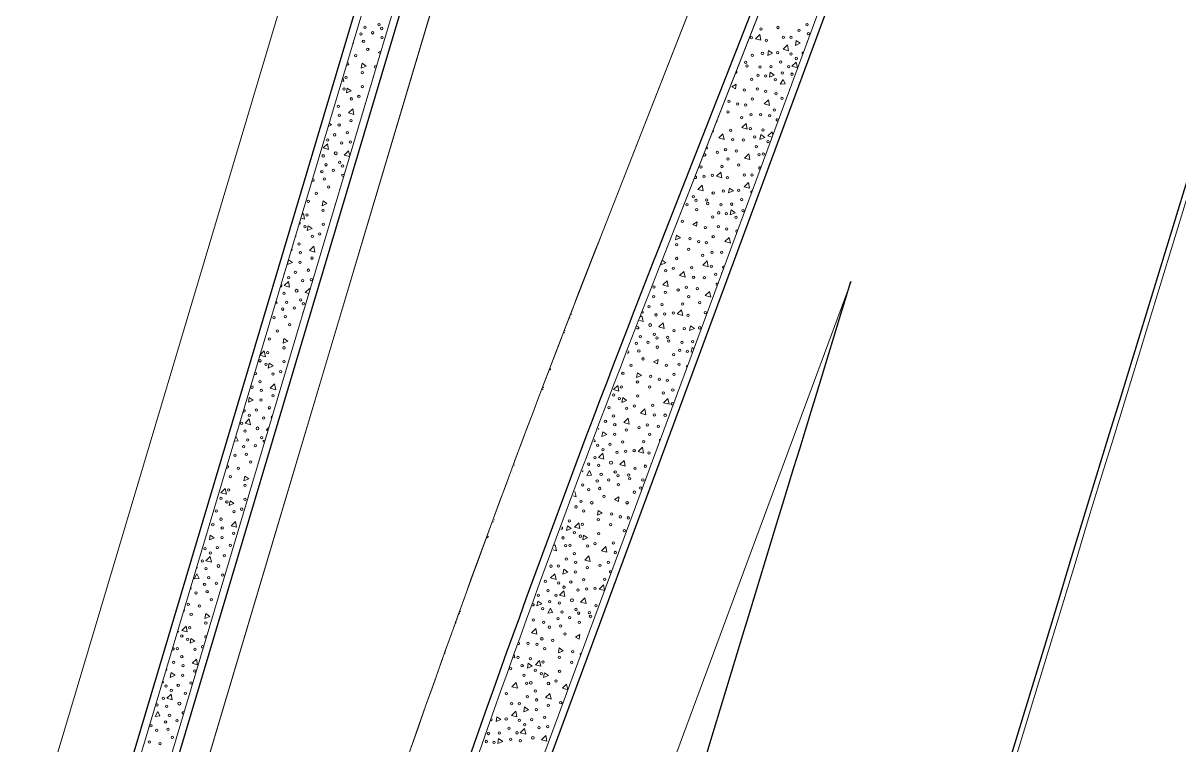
# Model space of a CAD drawing. Extents: x 2536801 to 2538856, y 7112140 to 7131569.
# Drawn here: x 2537110.8 to 2537269.2, y 7112641.4 to 7112740.3 of the extents above; entities that cross this region are included whole.
import ezdxf

# ---------------------------------------------------------------- set-up
doc = ezdxf.new("R2010")
doc.units = 0
doc.header["$LTSCALE"] = 100
doc.header["$MEASUREMENT"] = 0
for name, color, linetype, lineweight in [('D_BOC_FR', 3, 'Continuous', 13), ('D_CTB_1', 2, 'Continuous', 0), ('D_EOS_ML', 7, 'Continuous', 30), ('D_EOS_RMP', 1, 'Continuous', 30), ('D_EOT_ML', 7, 'Continuous', 13), ('D_EOT_RMP', 1, 'Continuous', 13), ('D_FOC_FR', 3, 'Continuous', 30), ('D_RIPRAP_1', 7, 'Continuous', 0)]:
    doc.layers.add(name, color=color, linetype=linetype, lineweight=lineweight)

msp = doc.modelspace()

# ---------------------------------------------------------------- linework, layer by layer
at = {"layer": 'D_BOC_FR', "lineweight": 0, "extrusion": (0, 0, -1)}
msp.add_arc((-2556345.59, 7106835.08), 19961.33, 16.576561, 17.666491, dxfattribs=at)
at = {"layer": 'D_CTB_1', "linetype": 'Continuous', "lineweight": 0, "ltscale": 0.025}
for p, q in [((2536983.67, 7112159.49), (2537239.58, 7113017.84)), ((2537038.94, 7112330.89), (2537243.42, 7113016.7)), ((2537157.3, 7112572.86), (2537284.77, 7112917.54)), ((2537198.39, 7112707.87), (2537273.95, 7112900.42))]:
    msp.add_line(p, q, dxfattribs=at)
at = {"layer": 'D_CTB_1', "linetype": 'Continuous', "lineweight": 0, "ltscale": 0.025, "extrusion": (0, 0, -1)}
msp.add_arc((-2539059.22, 7111977.61), 1999, 16.6018, 21.42703, dxfattribs=at)
at = {"layer": 'D_EOS_ML'}
msp.add_line((2537034.15, 7112332.32), (2537238.62, 7113018.13), dxfattribs=at)
at = {"layer": 'D_EOS_RMP'}
for p, q in [((2537039.9, 7112330.61), (2537244.37, 7113016.42)), ((2537158.24, 7112572.51), (2537285.71, 7112917.2)), ((2537197.45, 7112708.24), (2537273.02, 7112900.79))]:
    msp.add_line(p, q, dxfattribs=at)
at = {"layer": 'D_EOS_RMP', "extrusion": (0, 0, -1)}
msp.add_arc((-2539059.22, 7111977.61), 2000, 16.6018, 21.42703, dxfattribs=at)
at = {"layer": 'D_EOT_ML'}
msp.add_line((2537024.57, 7112335.18), (2537229.04, 7113020.99), dxfattribs=at)
at = {"layer": 'D_EOT_RMP'}
for p, q in [((2537043.74, 7112329.46), (2537243.82, 7113000.56)), ((2537189.88, 7112710.85), (2537265.57, 7112903.71)), ((2537183.92, 7112595.81), (2537224.28, 7112704.94))]:
    msp.add_line(p, q, dxfattribs=at)
at = {"layer": 'D_EOT_RMP', "extrusion": (0, 0, -1)}
msp.add_arc((-2539051.65, 7111980.21), 2000, 16.6018, 21.42703, dxfattribs=at)
msp.add_arc((-2539051.65, 7111980.21), 2000, 16.6018, 21.42703, dxfattribs=at)
msp.add_arc((-2539051.65, 7111980.21), 2000, 16.6018, 21.42703, dxfattribs=at)
at = {"layer": 'D_FOC_FR', "extrusion": (0, 0, -1)}
for radius, end in [(19962, 17.666491), (20002, 17.065442)]:
    msp.add_arc((-2556345.59, 7106835.08), radius, 16.576561, end, dxfattribs=at)
at = {"layer": 'D_RIPRAP_1', "color": 7, "linetype": 'Continuous', "lineweight": 0}
for p, q in [((2537159.49, 7112736.32), (2537159.89, 7112736.55)), ((2537159.78, 7112736.17), (2537159.49, 7112736.32)), ((2537207.94, 7112731.61), (2537208.55, 7112731.98)), ((2537208.47, 7112731.35), (2537207.94, 7112731.61)), ((2537208.55, 7112731.98), (2537208.47, 7112731.35)), ((2537154.13, 7112717.46), (2537154.21, 7112717.51)), ((2537154.19, 7112717.43), (2537154.13, 7112717.46)), ((2537202.58, 7112712.76), (2537203.2, 7112713.12)), ((2537203.11, 7112712.49), (2537202.58, 7112712.76)), ((2537203.2, 7112713.12), (2537203.11, 7112712.49)), ((2537197.22, 7112693.9), (2537197.84, 7112694.26)), ((2537197.75, 7112693.64), (2537197.22, 7112693.9)), ((2537197.84, 7112694.26), (2537197.75, 7112693.64)), ((2537191.86, 7112675.05), (2537192.48, 7112675.41)), ((2537192.4, 7112674.78), (2537191.86, 7112675.05)), ((2537192.48, 7112675.41), (2537192.4, 7112674.78)), ((2537186.51, 7112656.19), (2537187.12, 7112656.55)), ((2537187.04, 7112655.93), (2537186.51, 7112656.19)), ((2537187.12, 7112656.55), (2537187.04, 7112655.93))]:
    msp.add_line(p, q, dxfattribs=at)
at = {"layer": 'D_RIPRAP_1', "color": 7, "lineweight": 13, "flags": 128}
msp.add_lwpolyline([(2537243.82, 7113000.56), (2537231.31, 7112958.61), (2537202.74, 7112862.78), (2537174.17, 7112766.95), (2537145.6, 7112671.11), (2537117.03, 7112575.28), (2537088.45, 7112479.45), (2537059.88, 7112383.62), (2537043.74, 7112329.46), (2537059.88, 7112383.62), (2537088.45, 7112479.45), (2537117.03, 7112575.28), (2537145.6, 7112671.11), (2537174.17, 7112766.95), (2537202.74, 7112862.78), (2537231.31, 7112958.61)], close=True, dxfattribs=at)
msp.add_lwpolyline([(2537165.98, 7112646.73, -0.008554), (2537189.88, 7112710.85), (2537201.42, 7112740.23), (2537237.95, 7112833.32), (2537265.57, 7112903.71, 0.011106), (2537296.39, 7112987.69, -0.011106), (2537265.57, 7112903.71), (2537237.95, 7112833.32), (2537201.42, 7112740.23), (2537189.88, 7112710.85, 0.008554), (2537165.98, 7112646.73, 0.012501), (2537135.02, 7112551.65, -0.012501)], format="xyb", close=True, dxfattribs=at)
at = {"layer": 'D_RIPRAP_1', "color": 7, "lineweight": 0, "flags": 128}
msp.add_lwpolyline([(2537273.95, 7112900.42), (2537198.39, 7112707.87)], dxfattribs=at)
at = {"layer": 'D_RIPRAP_1', "color": 7, "linetype": 'Continuous', "lineweight": 0, "flags": 128}
for points in [[(2537211.94, 7112737.99), (2537211.19, 7112738.2), (2537211.78, 7112738.77)], [(2537216.66, 7112737.29), (2537216.78, 7112737.95), (2537217.32, 7112737.57)], [(2537212.86, 7112735.92), (2537212.98, 7112736.58), (2537213.52, 7112736.2)], [(2537215.72, 7112736.56), (2537214.97, 7112736.77), (2537215.56, 7112737.35)], [(2537157.15, 7112734.18), (2537157.27, 7112734.84), (2537157.82, 7112734.46)], [(2537216.94, 7112734.2), (2537216.19, 7112734.42), (2537216.78, 7112734.99)], [(2537213.1, 7112732.94), (2537213.22, 7112733.6), (2537213.77, 7112733.22)], [(2537155.13, 7112730.78), (2537155.25, 7112731.44), (2537155.8, 7112731.06)], [(2537215.25, 7112732), (2537214.58, 7112731.95), (2537214.96, 7112732.63)], [(2537213.11, 7112729.04), (2537212.36, 7112729.26), (2537212.95, 7112729.83)], [(2537156.15, 7112727.82), (2537155.41, 7112728.03), (2537155.99, 7112728.6)], [(2537206.89, 7112724.39), (2537206.15, 7112724.6), (2537206.73, 7112725.18)], [(2537210.06, 7112725.81), (2537209.31, 7112726.02), (2537209.9, 7112726.59)], [(2537211.8, 7112724.4), (2537211.93, 7112725.06), (2537212.47, 7112724.68)], [(2537152.69, 7112723.02), (2537151.94, 7112723.23), (2537152.53, 7112723.8)], [(2537210.42, 7112721.64), (2537209.67, 7112721.85), (2537210.26, 7112722.42)], [(2537206.58, 7112719.13), (2537205.83, 7112719.35), (2537206.42, 7112719.92)], [(2537204.04, 7112717.35), (2537203.29, 7112717.56), (2537203.88, 7112718.13)], [(2537207.5, 7112717.06), (2537207.62, 7112717.72), (2537208.17, 7112717.35)], [(2537210.36, 7112717.71), (2537209.62, 7112717.92), (2537210.21, 7112718.49)], [(2537151.79, 7112715.32), (2537151.92, 7112715.98), (2537152.46, 7112715.6)], [(2537207.74, 7112714.08), (2537207.87, 7112714.74), (2537208.41, 7112714.36)], [(2537149.77, 7112711.92), (2537149.9, 7112712.58), (2537150.44, 7112712.2)], [(2537200.24, 7112710.62), (2537200.36, 7112711.28), (2537200.91, 7112710.9)], [(2537207.75, 7112710.19), (2537207, 7112710.4), (2537207.59, 7112710.97)], [(2537150.8, 7112708.96), (2537150.05, 7112709.17), (2537150.64, 7112709.75)], [(2537147.05, 7112707.24), (2537147.18, 7112707.9), (2537147.72, 7112707.53)], [(2537204.71, 7112706.95), (2537203.96, 7112707.16), (2537204.55, 7112707.74)], [(2537201.54, 7112705.54), (2537200.79, 7112705.75), (2537201.38, 7112706.32)], [(2537147.33, 7112704.16), (2537146.58, 7112704.38), (2537147.17, 7112704.95)], [(2537199.24, 7112704.26), (2537198.5, 7112704.47), (2537199.08, 7112705.04)], [(2537205.06, 7112702.78), (2537204.31, 7112703), (2537204.9, 7112703.57)], [(2537201.22, 7112700.28), (2537200.47, 7112700.49), (2537201.06, 7112701.06)], [(2537198.68, 7112698.49), (2537197.93, 7112698.71), (2537198.52, 7112699.28)], [(2537202.14, 7112698.21), (2537202.27, 7112698.87), (2537202.81, 7112698.49)], [(2537146.44, 7112696.46), (2537146.56, 7112697.12), (2537147.1, 7112696.75)], [(2537144.03, 7112694.62), (2537143.28, 7112694.83), (2537143.87, 7112695.41)], [(2537144.42, 7112693.07), (2537144.54, 7112693.73), (2537145.08, 7112693.35)], [(2537194.88, 7112691.76), (2537195.01, 7112692.42), (2537195.55, 7112692.04)], [(2537145.44, 7112690.1), (2537144.69, 7112690.32), (2537145.28, 7112690.89)], [(2537192.48, 7112689.92), (2537191.73, 7112690.13), (2537192.32, 7112690.7)], [(2537141.7, 7112688.39), (2537141.82, 7112689.05), (2537142.36, 7112688.67)], [(2537192.86, 7112688.36), (2537192.99, 7112689.02), (2537193.53, 7112688.64)], [(2537199.35, 7112688.1), (2537198.6, 7112688.31), (2537199.19, 7112688.88)], [(2537196.18, 7112686.68), (2537195.43, 7112686.89), (2537196.02, 7112687.47)], [(2537141.98, 7112685.31), (2537141.23, 7112685.52), (2537141.82, 7112686.09)], [(2537193.89, 7112685.4), (2537193.14, 7112685.61), (2537193.73, 7112686.19)], [(2537190.14, 7112683.69), (2537190.27, 7112684.35), (2537190.81, 7112683.97)], [(2537190.42, 7112680.6), (2537189.67, 7112680.82), (2537190.26, 7112681.39)], [(2537195.86, 7112681.42), (2537195.12, 7112681.63), (2537195.7, 7112682.21)], [(2537193.33, 7112679.64), (2537192.58, 7112679.85), (2537193.17, 7112680.42)], [(2537141.08, 7112677.61), (2537141.2, 7112678.27), (2537141.74, 7112677.89)], [(2537188.73, 7112678.4), (2537188.07, 7112678.35), (2537188.44, 7112679.03)], [(2537138.67, 7112675.77), (2537137.93, 7112675.98), (2537138.51, 7112676.55)], [(2537139.06, 7112674.21), (2537139.18, 7112674.87), (2537139.72, 7112674.49)], [(2537189.53, 7112672.91), (2537189.65, 7112673.57), (2537190.19, 7112673.19)], [(2537140.08, 7112671.25), (2537139.33, 7112671.46), (2537139.92, 7112672.03)], [(2537185.29, 7112670.8), (2537185.41, 7112671.46), (2537185.95, 7112671.08)], [(2537187.12, 7112671.06), (2537186.37, 7112671.28), (2537186.96, 7112671.85)], [(2537136.34, 7112669.53), (2537136.46, 7112670.19), (2537137, 7112669.81)], [(2537187.51, 7112669.51), (2537187.63, 7112670.17), (2537188.17, 7112669.79)], [(2537190.82, 7112667.82), (2537190.07, 7112668.04), (2537190.66, 7112668.61)], [(2537136.62, 7112666.45), (2537135.87, 7112666.66), (2537136.46, 7112667.24)], [(2537188.53, 7112666.55), (2537187.78, 7112666.76), (2537188.37, 7112667.33)], [(2537134.93, 7112664.25), (2537134.26, 7112664.19), (2537134.64, 7112664.87)], [(2537183.85, 7112664.11), (2537183.1, 7112664.32), (2537183.69, 7112664.89)], [(2537184.79, 7112664.83), (2537184.91, 7112665.49), (2537185.45, 7112665.11)], [(2537185.07, 7112661.75), (2537184.32, 7112661.96), (2537184.91, 7112662.53)], [(2537181.23, 7112660.48), (2537181.35, 7112661.14), (2537181.89, 7112660.76)], [(2537183.38, 7112659.55), (2537182.71, 7112659.49), (2537183.08, 7112660.17)], [(2537187.97, 7112660.78), (2537187.22, 7112660.99), (2537187.81, 7112661.57)], [(2537135.72, 7112658.75), (2537135.84, 7112659.41), (2537136.39, 7112659.03)], [(2537133.32, 7112656.91), (2537132.57, 7112657.12), (2537133.16, 7112657.7)], [(2537181.23, 7112656.59), (2537180.48, 7112656.8), (2537181.07, 7112657.37)], [(2537133.7, 7112655.36), (2537133.82, 7112656.02), (2537134.37, 7112655.64)], [(2537184.17, 7112654.05), (2537184.29, 7112654.71), (2537184.83, 7112654.33)], [(2537134.72, 7112652.39), (2537133.98, 7112652.61), (2537134.56, 7112653.18)], [(2537179.93, 7112651.95), (2537180.05, 7112652.61), (2537180.6, 7112652.23)], [(2537181.76, 7112652.21), (2537181.02, 7112652.42), (2537181.61, 7112652.99)], [(2537130.98, 7112650.68), (2537131.1, 7112651.34), (2537131.65, 7112650.96)], [(2537182.15, 7112650.65), (2537182.27, 7112651.31), (2537182.81, 7112650.93)], [(2537178.55, 7112649.18), (2537177.8, 7112649.4), (2537178.39, 7112649.97)], [(2537131.26, 7112647.6), (2537130.51, 7112647.81), (2537131.1, 7112648.38)], [(2537183.17, 7112647.69), (2537182.42, 7112647.9), (2537183.01, 7112648.48)], [(2537129.57, 7112645.4), (2537128.9, 7112645.34), (2537129.28, 7112646.02)], [(2537178.49, 7112645.25), (2537177.74, 7112645.46), (2537178.33, 7112646.04)], [(2537179.43, 7112645.97), (2537179.55, 7112646.63), (2537180.09, 7112646.25)], [(2537175.63, 7112644.61), (2537175.75, 7112645.27), (2537176.29, 7112644.89)], [(2537179.71, 7112642.89), (2537178.96, 7112643.1), (2537179.55, 7112643.68)], [(2537182.61, 7112641.93), (2537181.86, 7112642.14), (2537182.45, 7112642.71)], [(2537175.87, 7112641.63), (2537175.99, 7112642.29), (2537176.54, 7112641.91)]]:
    msp.add_lwpolyline(points, close=True, dxfattribs=at)
for points in [[(2537154.63, 7112732.91), (2537154.75, 7112732.33), (2537154.48, 7112732.41)], [(2537157.73, 7112729.3), (2537157.7, 7112729.31), (2537157.74, 7112729.35)], [(2537152.75, 7112726.61), (2537153.08, 7112726.38), (2537152.63, 7112726.19)], [(2537213.46, 7112724.71), (2537212.89, 7112724.88), (2537213.48, 7112725.45), (2537213.57, 7112725)], [(2537204.52, 7112723.51), (2537204.6, 7112723.11), (2537204.39, 7112723.17)], [(2537155.57, 7112722.06), (2537154.84, 7112722.26), (2537155.43, 7112722.84), (2537155.58, 7112722.1)], [(2537149.01, 7112714.05), (2537149.23, 7112714.26), (2537149.39, 7112713.48), (2537148.88, 7112713.62)], [(2537198.38, 7112707.85), (2537198.89, 7112707.5), (2537198.22, 7112707.22), (2537198.3, 7112707.65)], [(2537206.52, 7112705.94), (2537206.57, 7112706.21), (2537206.61, 7112706.18)], [(2537149.97, 7112703.27), (2537149.49, 7112703.41), (2537150.08, 7112703.98), (2537150.12, 7112703.77)], [(2537145.5, 7112702.27), (2537145.64, 7112701.96), (2537145.4, 7112701.94)], [(2537185.77, 7112699.9), (2537185.64, 7112699.94)], [(2537185.89, 7112700.59), (2537185.94, 7112700.36)], [(2537195.45, 7112700.08), (2537195.62, 7112700.24), (2537195.78, 7112699.46), (2537195.27, 7112699.6)], [(2537202.59, 7112695.31), (2537202.39, 7112695.23), (2537202.51, 7112695.89), (2537202.74, 7112695.72)], [(2537183.1, 7112692.81), (2537183.01, 7112692.84)], [(2537183.08, 7112693.02), (2537183.11, 7112692.85)], [(2537144.37, 7112684.49), (2537144.13, 7112684.55), (2537144.49, 7112684.91)], [(2537139.94, 7112683.63), (2537139.99, 7112683.73), (2537140.29, 7112683.11), (2537139.77, 7112683.06)], [(2537189.14, 7112683.3), (2537189.21, 7112682.96), (2537189.03, 7112683.01)], [(2537178.18, 7112679.78), (2537178.19, 7112679.77), (2537178.18, 7112679.77)], [(2537196.89, 7112679.89), (2537196.91, 7112680.01), (2537196.93, 7112680)], [(2537186.45, 7112676.15), (2537186.59, 7112675.44), (2537186.22, 7112675.55)], [(2537183.66, 7112668.74), (2537183.75, 7112668.82), (2537183.9, 7112668.04), (2537183.44, 7112668.17)], [(2537190.48, 7112662.57), (2537189.76, 7112662.78), (2537190.35, 7112663.35), (2537190.5, 7112662.61)], [(2537132.01, 7112657.03), (2537132.15, 7112656.93), (2537131.95, 7112656.85)], [(2537178.1, 7112653.82), (2537178.19, 7112653.35), (2537177.96, 7112653.42)], [(2537129.99, 7112650.25), (2537130.04, 7112649.95), (2537129.91, 7112649.99)], [(2537185.45, 7112648.97), (2537184.72, 7112649.18), (2537185.3, 7112649.75), (2537185.46, 7112648.99)]]:
    msp.add_lwpolyline(points, dxfattribs=at)
at = {"layer": 'D_RIPRAP_1', "color": 7, "linetype": 'Continuous', "lineweight": 0}
for centre, radius in [((2537157.67, 7112739.77), 0.163), ((2537159.58, 7112740.11), 0.163), ((2537159.95, 7112739.6), 0.163), ((2537211.94, 7112739.55), 0.163), ((2537214.26, 7112739.74), 0.163), ((2537217.14, 7112739.35), 0.163), ((2537218.25, 7112740.11), 0.163), ((2537157.11, 7112738.85), 0.163), ((2537157.47, 7112737.83), 0.163), ((2537158.71, 7112739.01), 0.163), ((2537160.02, 7112738.34), 0.163), ((2537210.63, 7112738.33), 0.163), ((2537212.67, 7112737.99), 0.163), ((2537215.02, 7112738.38), 0.163), ((2537216.05, 7112738.38), 0.163), ((2537218.42, 7112738.91), 0.163), ((2537158.06, 7112736.74), 0.163), ((2537212.15, 7112736.19), 0.163), ((2537214.24, 7112736.29), 0.163), ((2537216.07, 7112736.09), 0.163), ((2537156.38, 7112735.88), 0.163), ((2537209.86, 7112734.97), 0.163), ((2537210.01, 7112734.48), 0.163), ((2537210.75, 7112735.91), 0.163), ((2537213.3, 7112734.38), 0.163), ((2537214.64, 7112735.01), 0.163), ((2537215.72, 7112734.39), 0.163), ((2537216.8, 7112735.49), 0.163), ((2537155.06, 7112732.91), 0.163), ((2537157.29, 7112733.55), 0.163), ((2537211.52, 7112733.2), 0.163), ((2537211.82, 7112734.31), 0.163), ((2537212.57, 7112733.08), 0.163), ((2537214.85, 7112733.5), 0.163), ((2537216.19, 7112733.34), 0.163), ((2537154.81, 7112731.3), 0.163), ((2537157.31, 7112731.64), 0.163), ((2537210.67, 7112732.63), 0.163), ((2537211.44, 7112731.3), 0.163), ((2537213.89, 7112732.57), 0.163), ((2537155.8, 7112729.96), 0.163), ((2537156.83, 7112730.29), 0.163), ((2537207.55, 7112729.63), 0.163), ((2537209.67, 7112731.16), 0.163), ((2537210.75, 7112729.92), 0.163), ((2537212.6, 7112730.98), 0.163), ((2537214.01, 7112730.66), 0.163), ((2537214.82, 7112730.02), 0.163), ((2537154, 7112728.92), 0.163), ((2537207.41, 7112728.17), 0.163), ((2537208.75, 7112729.25), 0.163), ((2537209.83, 7112729.1), 0.163), ((2537213.78, 7112728.42), 0.163), ((2537154.17, 7112727.72), 0.163), ((2537155.76, 7112726.99), 0.163), ((2537209.29, 7112727.37), 0.163), ((2537210.57, 7112727.79), 0.163), ((2537211.9, 7112727.79), 0.163), ((2537213.12, 7112727.65), 0.163), ((2537153.5, 7112725.03), 0.163), ((2537154.13, 7112726.39), 0.163), ((2537155.27, 7112725.33), 0.163), ((2537207.79, 7112725.66), 0.163), ((2537210.5, 7112725.88), 0.163), ((2537212.2, 7112725.71), 0.163), ((2537152.56, 7112724.31), 0.163), ((2537154.48, 7112723.92), 0.163), ((2537155.67, 7112724.05), 0.163), ((2537208.05, 7112724.36), 0.163), ((2537209.52, 7112724.32), 0.163), ((2537211.08, 7112724.75), 0.163), ((2537211.32, 7112723.4), 0.163), ((2537212.89, 7112724.1), 0.163), ((2537151.94, 7112722.15), 0.163), ((2537153.66, 7112722.51), 0.199), ((2537205.94, 7112722.62), 0.163), ((2537207.08, 7112722.99), 0.163), ((2537207.41, 7112721.71), 0.163), ((2537208.58, 7112722.81), 0.163), ((2537211.68, 7112722.33), 0.163), ((2537212.27, 7112722.39), 0.163), ((2537152.31, 7112720.92), 0.163), ((2537153.35, 7112720.15), 0.163), ((2537154.22, 7112721.25), 0.163), ((2537154.59, 7112720.75), 0.163), ((2537203.72, 7112720.63), 0.163), ((2537206.58, 7112720.69), 0.163), ((2537208.9, 7112720.88), 0.163), ((2537151.76, 7112720), 0.163), ((2537152.11, 7112718.98), 0.163), ((2537204.12, 7112719.35), 0.163), ((2537205.27, 7112719.47), 0.163), ((2537207.31, 7112719.14), 0.163), ((2537209.66, 7112719.52), 0.163), ((2537210.7, 7112719.53), 0.163), ((2537151.02, 7112717.02), 0.163), ((2537152.7, 7112717.89), 0.163), ((2537205.39, 7112717.06), 0.163), ((2537206.8, 7112717.33), 0.163), ((2537208.89, 7112717.43), 0.163), ((2537149.92, 7112715.9), 0.163), ((2537201.8, 7112715.45), 0.163), ((2537202.67, 7112716.55), 0.163), ((2537203.04, 7112716.04), 0.163), ((2537204.5, 7112716.11), 0.163), ((2537204.65, 7112715.62), 0.163), ((2537206.46, 7112715.45), 0.163), ((2537207.94, 7112715.53), 0.163), ((2537209.29, 7112716.15), 0.163), ((2537149.71, 7112714.05), 0.163), ((2537151.93, 7112714.7), 0.163), ((2537203.11, 7112714.78), 0.163), ((2537205.31, 7112713.77), 0.163), ((2537206.16, 7112714.34), 0.163), ((2537207.21, 7112714.22), 0.163), ((2537209.49, 7112714.64), 0.163), ((2537149.45, 7112712.44), 0.163), ((2537151.95, 7112712.78), 0.163), ((2537201.15, 7112713.18), 0.163), ((2537204.31, 7112712.31), 0.163), ((2537206.08, 7112712.44), 0.163), ((2537208.53, 7112713.71), 0.163), ((2537150.44, 7112711.11), 0.163), ((2537151.48, 7112711.44), 0.163), ((2537202.2, 7112710.78), 0.163), ((2537205.39, 7112711.06), 0.163), ((2537207.25, 7112712.13), 0.163), ((2537148.64, 7112710.07), 0.163), ((2537200.38, 7112709.99), 0.163), ((2537202.05, 7112709.32), 0.163), ((2537203.39, 7112710.4), 0.163), ((2537204.47, 7112710.25), 0.163), ((2537148.78, 7112707.54), 0.163), ((2537148.82, 7112708.87), 0.163), ((2537150.4, 7112708.13), 0.163), ((2537200.4, 7112708.08), 0.163), ((2537203.93, 7112708.51), 0.163), ((2537205.22, 7112708.93), 0.163), ((2537206.54, 7112708.94), 0.163), ((2537148.14, 7112706.17), 0.163), ((2537149.91, 7112706.48), 0.163), ((2537198.89, 7112706.4), 0.163), ((2537199.92, 7112706.74), 0.163), ((2537202.44, 7112706.81), 0.163), ((2537205.15, 7112707.02), 0.163), ((2537205.72, 7112705.9), 0.163), ((2537147.2, 7112705.45), 0.163), ((2537149.13, 7112705.06), 0.163), ((2537150.31, 7112705.2), 0.163), ((2537202.69, 7112705.5), 0.163), ((2537204.16, 7112705.46), 0.163), ((2537146.58, 7112703.29), 0.163), ((2537148.3, 7112703.66), 0.199), ((2537197.22, 7112702.84), 0.163), ((2537197.27, 7112704.16), 0.163), ((2537198.85, 7112703.43), 0.163), ((2537200.59, 7112703.77), 0.163), ((2537201.72, 7112704.14), 0.163), ((2537202.05, 7112702.86), 0.163), ((2537203.23, 7112703.95), 0.163), ((2537146.4, 7112701.14), 0.163), ((2537146.95, 7112702.06), 0.163), ((2537147.99, 7112701.3), 0.163), ((2537148.87, 7112702.4), 0.163), ((2537149.24, 7112701.89), 0.163), ((2537196.59, 7112701.47), 0.163), ((2537198.36, 7112701.77), 0.163), ((2537201.22, 7112701.83), 0.163), ((2537203.55, 7112702.03), 0.163), ((2537145.22, 7112699.97), 0.163), ((2537146.76, 7112700.12), 0.163), ((2537197.57, 7112700.36), 0.163), ((2537198.76, 7112700.49), 0.163), ((2537199.91, 7112700.61), 0.163), ((2537201.95, 7112700.28), 0.163), ((2537204.31, 7112700.67), 0.163), ((2537145.67, 7112698.16), 0.163), ((2537147.35, 7112699.03), 0.163), ((2537196.75, 7112698.96), 0.199), ((2537200.04, 7112698.2), 0.163), ((2537201.44, 7112698.48), 0.163), ((2537203.53, 7112698.58), 0.163), ((2537144.56, 7112697.04), 0.163), ((2537194.85, 7112696.44), 0.163), ((2537195.4, 7112697.36), 0.163), ((2537196.44, 7112696.59), 0.163), ((2537197.31, 7112697.7), 0.163), ((2537197.68, 7112697.19), 0.163), ((2537199.14, 7112697.26), 0.163), ((2537199.29, 7112696.77), 0.163), ((2537201.11, 7112696.59), 0.163), ((2537202.59, 7112696.67), 0.163), ((2537144.35, 7112695.19), 0.163), ((2537146.58, 7112695.84), 0.163), ((2537195.2, 7112695.42), 0.163), ((2537197.75, 7112695.93), 0.163), ((2537199.96, 7112694.92), 0.163), ((2537200.8, 7112695.49), 0.163), ((2537201.86, 7112695.37), 0.163), ((2537143.29, 7112694.06), 0.163), ((2537144.1, 7112693.59), 0.163), ((2537146.59, 7112693.93), 0.163), ((2537194.11, 7112693.46), 0.163), ((2537195.79, 7112694.33), 0.163), ((2537198.96, 7112693.45), 0.163), ((2537200.72, 7112693.59), 0.163), ((2537145.08, 7112692.25), 0.163), ((2537146.12, 7112692.58), 0.163), ((2537193.01, 7112692.34), 0.163), ((2537196.84, 7112691.92), 0.163), ((2537200.04, 7112692.2), 0.163), ((2537142.18, 7112690.45), 0.163), ((2537143.29, 7112691.21), 0.163), ((2537143.46, 7112690.01), 0.163), ((2537192.8, 7112690.49), 0.163), ((2537195.02, 7112691.14), 0.163), ((2537196.69, 7112690.46), 0.163), ((2537198.03, 7112691.54), 0.163), ((2537199.11, 7112691.39), 0.163), ((2537199.86, 7112690.08), 0.163), ((2537143.42, 7112688.68), 0.163), ((2537145.05, 7112689.28), 0.163), ((2537191.74, 7112689.36), 0.163), ((2537192.54, 7112688.88), 0.163), ((2537195.04, 7112689.23), 0.163), ((2537198.57, 7112689.66), 0.163), ((2537142.79, 7112687.32), 0.163), ((2537144.55, 7112687.62), 0.163), ((2537191.11, 7112687.64), 0.163), ((2537193.53, 7112687.55), 0.163), ((2537194.57, 7112687.88), 0.163), ((2537197.08, 7112687.95), 0.163), ((2537140.76, 7112685.5), 0.163), ((2537141.84, 7112686.6), 0.163), ((2537143.77, 7112686.21), 0.163), ((2537190.63, 7112685.75), 0.163), ((2537191.73, 7112686.51), 0.163), ((2537191.91, 7112685.31), 0.163), ((2537196.37, 7112685.28), 0.163), ((2537197.34, 7112686.65), 0.163), ((2537198.81, 7112686.61), 0.163), ((2537141.23, 7112684.44), 0.163), ((2537142.94, 7112684.8), 0.199), ((2537191.87, 7112683.98), 0.163), ((2537193.49, 7112684.57), 0.163), ((2537195.23, 7112684.91), 0.163), ((2537196.7, 7112684), 0.163), ((2537197.87, 7112685.09), 0.163), ((2537141.04, 7112682.28), 0.163), ((2537141.59, 7112683.2), 0.163), ((2537142.63, 7112682.44), 0.163), ((2537143.51, 7112683.54), 0.163), ((2537189.55, 7112682.49), 0.163), ((2537191.23, 7112682.61), 0.163), ((2537193, 7112682.92), 0.163), ((2537195.87, 7112682.98), 0.163), ((2537139.86, 7112681.12), 0.163), ((2537141.4, 7112681.26), 0.163), ((2537189.2, 7112680.79), 0.163), ((2537190.29, 7112681.89), 0.163), ((2537192.22, 7112681.5), 0.163), ((2537193.4, 7112681.64), 0.163), ((2537194.56, 7112681.76), 0.163), ((2537196.59, 7112681.43), 0.163), ((2537140.31, 7112679.31), 0.163), ((2537141.99, 7112680.18), 0.163), ((2537188.34, 7112679.9), 0.163), ((2537189.68, 7112679.74), 0.163), ((2537191.39, 7112680.1), 0.199), ((2537194.68, 7112679.34), 0.163), ((2537196.08, 7112679.62), 0.163), ((2537139.2, 7112678.19), 0.163), ((2537189.49, 7112677.58), 0.163), ((2537190.04, 7112678.5), 0.163), ((2537191.08, 7112677.74), 0.163), ((2537191.96, 7112678.84), 0.163), ((2537192.33, 7112678.33), 0.163), ((2537193.79, 7112678.4), 0.163), ((2537193.94, 7112677.91), 0.163), ((2537195.75, 7112677.74), 0.163), ((2537138.99, 7112676.34), 0.163), ((2537141.22, 7112676.98), 0.163), ((2537187.5, 7112677.06), 0.163), ((2537188.31, 7112676.41), 0.163), ((2537189.85, 7112676.56), 0.163), ((2537192.39, 7112677.07), 0.163), ((2537194.6, 7112676.06), 0.163), ((2537195.44, 7112676.63), 0.163), ((2537137.93, 7112675.21), 0.163), ((2537138.74, 7112674.73), 0.163), ((2537141.24, 7112675.07), 0.163), ((2537187.27, 7112674.82), 0.163), ((2537188.76, 7112674.6), 0.163), ((2537190.44, 7112675.47), 0.163), ((2537193.6, 7112674.6), 0.163), ((2537137.31, 7112673.49), 0.163), ((2537139.73, 7112673.39), 0.163), ((2537140.76, 7112673.73), 0.163), ((2537186.6, 7112674.05), 0.163), ((2537187.65, 7112673.48), 0.163), ((2537191.48, 7112673.07), 0.163), ((2537192.67, 7112672.68), 0.163), ((2537136.82, 7112671.59), 0.163), ((2537137.93, 7112672.36), 0.163), ((2537138.1, 7112671.16), 0.163), ((2537185.68, 7112672.11), 0.163), ((2537187.44, 7112671.64), 0.163), ((2537189.67, 7112672.28), 0.163), ((2537191.34, 7112671.61), 0.163), ((2537193.75, 7112672.54), 0.163), ((2537138.06, 7112669.83), 0.163), ((2537139.69, 7112670.42), 0.163), ((2537184.81, 7112669.8), 0.163), ((2537186.38, 7112670.5), 0.163), ((2537187.19, 7112670.03), 0.163), ((2537189.68, 7112670.37), 0.163), ((2537193.22, 7112670.8), 0.163), ((2537135.75, 7112668.33), 0.163), ((2537137.43, 7112668.46), 0.163), ((2537139.2, 7112668.77), 0.163), ((2537185.16, 7112668.73), 0.163), ((2537185.75, 7112668.79), 0.163), ((2537188.17, 7112668.69), 0.163), ((2537189.21, 7112669.02), 0.163), ((2537191.72, 7112669.1), 0.163), ((2537135.4, 7112666.64), 0.163), ((2537136.48, 7112667.74), 0.163), ((2537138.41, 7112667.35), 0.163), ((2537185.27, 7112666.89), 0.163), ((2537186.38, 7112667.65), 0.163), ((2537186.55, 7112666.45), 0.163), ((2537191.01, 7112666.43), 0.163), ((2537191.98, 7112667.79), 0.163), ((2537135.87, 7112665.58), 0.163), ((2537137.59, 7112665.95), 0.199), ((2537138.15, 7112664.69), 0.163), ((2537183.15, 7112665.92), 0.163), ((2537184.18, 7112665.93), 0.163), ((2537186.51, 7112665.12), 0.163), ((2537188.14, 7112665.72), 0.163), ((2537189.87, 7112666.05), 0.163), ((2537135.68, 7112663.43), 0.163), ((2537136.24, 7112664.35), 0.163), ((2537137.28, 7112663.58), 0.163), ((2537182.37, 7112663.83), 0.163), ((2537184.2, 7112663.63), 0.163), ((2537185.88, 7112663.76), 0.163), ((2537187.64, 7112664.06), 0.163), ((2537190.51, 7112664.12), 0.163), ((2537134.5, 7112662.26), 0.163), ((2537136.04, 7112662.41), 0.163), ((2537181.43, 7112661.93), 0.163), ((2537182.77, 7112662.55), 0.163), ((2537183.85, 7112661.94), 0.163), ((2537184.93, 7112663.04), 0.163), ((2537186.86, 7112662.65), 0.163), ((2537188.04, 7112662.78), 0.163), ((2537189.2, 7112662.9), 0.163), ((2537133.46, 7112660.67), 0.163), ((2537134.95, 7112660.45), 0.163), ((2537136.63, 7112661.32), 0.163), ((2537182.01, 7112660.11), 0.163), ((2537182.98, 7112661.04), 0.163), ((2537184.32, 7112660.88), 0.163), ((2537186.03, 7112661.24), 0.199), ((2537186.6, 7112659.98), 0.163), ((2537189.32, 7112660.49), 0.163), ((2537133.85, 7112659.33), 0.163), ((2537180.73, 7112658.53), 0.163), ((2537184.13, 7112658.73), 0.163), ((2537184.68, 7112659.65), 0.163), ((2537185.72, 7112658.88), 0.163), ((2537186.97, 7112659.48), 0.163), ((2537188.43, 7112659.55), 0.163), ((2537188.58, 7112659.06), 0.163), ((2537133.64, 7112657.48), 0.163), ((2537135.86, 7112658.13), 0.163), ((2537182.14, 7112658.21), 0.163), ((2537182.95, 7112657.56), 0.163), ((2537184.49, 7112657.71), 0.163), ((2537187.04, 7112658.21), 0.163), ((2537132.57, 7112656.35), 0.163), ((2537133.38, 7112655.88), 0.163), ((2537180.03, 7112655.34), 0.163), ((2537181.24, 7112655.19), 0.163), ((2537181.91, 7112655.96), 0.163), ((2537183.4, 7112655.75), 0.163), ((2537185.08, 7112656.62), 0.163), ((2537131.95, 7112654.63), 0.163), ((2537134.37, 7112654.54), 0.163), ((2537182.29, 7112654.63), 0.163), ((2537186.12, 7112654.21), 0.163), ((2537131.47, 7112652.74), 0.163), ((2537132.57, 7112653.5), 0.163), ((2537132.75, 7112652.3), 0.163), ((2537178.63, 7112653.42), 0.163), ((2537179.21, 7112652.3), 0.163), ((2537180.32, 7112653.26), 0.163), ((2537182.08, 7112652.78), 0.163), ((2537184.31, 7112653.43), 0.163), ((2537185.98, 7112652.75), 0.163), ((2537132.7, 7112650.97), 0.163), ((2537134.33, 7112651.57), 0.163), ((2537177.65, 7112651.86), 0.163), ((2537179.45, 7112650.95), 0.163), ((2537181.02, 7112651.65), 0.163), ((2537181.83, 7112651.17), 0.163), ((2537184.33, 7112651.51), 0.163), ((2537130.39, 7112649.48), 0.163), ((2537131.13, 7112648.89), 0.163), ((2537132.07, 7112649.6), 0.163), ((2537133.84, 7112649.91), 0.163), ((2537179.81, 7112649.88), 0.163), ((2537180.4, 7112649.93), 0.163), ((2537182.82, 7112649.84), 0.163), ((2537183.85, 7112650.17), 0.163), ((2537130.04, 7112647.79), 0.163), ((2537133.05, 7112648.5), 0.163), ((2537177.03, 7112648.43), 0.163), ((2537179.91, 7112648.03), 0.163), ((2537181.02, 7112648.8), 0.163), ((2537181.19, 7112647.6), 0.163), ((2537129.17, 7112646.89), 0.163), ((2537130.51, 7112646.73), 0.163), ((2537132.23, 7112647.09), 0.199), ((2537177.79, 7112647.07), 0.163), ((2537178.82, 7112647.07), 0.163), ((2537181.15, 7112646.27), 0.163), ((2537182.78, 7112646.86), 0.163), ((2537184.51, 7112647.2), 0.163), ((2537130.33, 7112644.57), 0.163), ((2537130.88, 7112645.49), 0.163), ((2537131.92, 7112644.73), 0.163), ((2537177.02, 7112644.98), 0.163), ((2537178.84, 7112644.78), 0.163), ((2537179.57, 7112644.18), 0.163), ((2537180.52, 7112644.9), 0.163), ((2537182.29, 7112645.21), 0.163), ((2537128.33, 7112644.05), 0.163), ((2537129.14, 7112643.41), 0.163), ((2537130.68, 7112643.55), 0.163), ((2537174.59, 7112642.99), 0.163), ((2537176.07, 7112643.07), 0.163), ((2537177.41, 7112643.7), 0.163), ((2537178.49, 7112643.08), 0.163), ((2537181.5, 7112643.79), 0.163), ((2537182.69, 7112643.93), 0.163), ((2537128.1, 7112641.81), 0.163), ((2537129.59, 7112641.6), 0.163), ((2537131.27, 7112642.46), 0.163), ((2537174.29, 7112641.89), 0.163), ((2537175.34, 7112641.77), 0.163), ((2537177.62, 7112642.19), 0.163), ((2537178.96, 7112642.02), 0.163), ((2537180.68, 7112642.39), 0.199)]:
    msp.add_circle(centre, radius, dxfattribs=at)
for centre, radius, start, end in [((2537155.93, 7112737.69), 0.163, 300.3713, 26.4251), ((2537218.38, 7112737.58), 0.163, 137.7653, 181.6438), ((2537217.75, 7112736.21), 0.163, 80.6713, 238.7377), ((2537155.28, 7112734.75), 0.163, 219.2498, 107.5467), ((2537158.96, 7112732.88), 0.163, 151.4009, 175.3955), ((2537159.11, 7112734.34), 0.163, 26.4614, 300.335), ((2537208.47, 7112733.64), 0.163, 258.549, 58.5969), ((2537216, 7112731.18), 0.163, 129.4985, 189.9105), ((2537205.76, 7112726.94), 0.163, 288.0229, 29.123), ((2537214.17, 7112727.08), 0.163, 348.0057, 331.4033), ((2537205.28, 7112725.59), 0.163, 267.5731, 49.5728), ((2537204.21, 7112722.28), 0.163, 174.9681, 142.1779), ((2537211.79, 7112720.49), 0.163, 28.5511, 290.858), ((2537150.57, 7112718.83), 0.163, 198.0489, 128.7475), ((2537154.66, 7112719.48), 0.163, 17.6805, 309.1159), ((2537202.93, 7112719.21), 0.163, 215.6861, 101.4599), ((2537202.11, 7112717.81), 0.199, 305.4807, 11.6652), ((2537210.71, 7112717.23), 0.163, 75.3852, 244.0239), ((2537153.75, 7112715.48), 0.163, 128.7911, 198.0053), ((2537148.65, 7112712.92), 0.163, 261.6833, 65.1131), ((2537148.02, 7112711.2), 0.163, 307.3987, 19.3977), ((2537208.65, 7112711.81), 0.163, 57.8574, 261.5517), ((2537147.54, 7112709.3), 0.163, 272.2364, 54.56), ((2537146.46, 7112706.05), 0.163, 320.5949, 6.2015), ((2537206.84, 7112706.86), 0.163, 63.445, 255.964), ((2537146.11, 7112704.35), 0.163, 254.8256, 71.9708), ((2537205.97, 7112704.55), 0.163, 57.3254, 262.0837), ((2537149.3, 7112700.63), 0.163, 120.0667, 206.7297), ((2537195.65, 7112700.75), 0.163, 269.1386, 49.6121), ((2537144.18, 7112698.38), 0.163, 323.0372, 3.7592), ((2537185.07, 7112698.06), 0.163, 69.7515, 121.8994), ((2537195.03, 7112698.59), 0.163, 195.8114, 122.9393), ((2537185.07, 7112698.06), 0.163, 197.5631, 248.9988), ((2537193.66, 7112695.27), 0.163, 242.7147, 76.036), ((2537201.89, 7112693.27), 0.163, 88.4484, 230.9607), ((2537142.66, 7112692.34), 0.163, 205.2696, 121.5268), ((2537182.16, 7112690.25), 0.163, 77.9494, 107.6584), ((2537182.16, 7112690.25), 0.163, 211.8041, 240.8009), ((2537141.11, 7112687.19), 0.163, 214.2132, 112.5832), ((2537199.79, 7112688.17), 0.163, 4.644, 314.7651), ((2537144.95, 7112686.34), 0.163, 84.602, 242.1944), ((2537189.54, 7112684.78), 0.163, 312.8208, 5.9299), ((2537143.88, 7112683.03), 0.163, 54.2857, 272.5107), ((2537198.19, 7112683.17), 0.163, 100.7435, 218.6655), ((2537138.82, 7112679.52), 0.163, 215.3628, 111.4336), ((2537177.79, 7112678.94), 0.163, 280.755, 280.8719), ((2537177.79, 7112678.94), 0.163, 37.9953, 38.5906), ((2537187.37, 7112678.97), 0.163, 301.4396, 17.3111), ((2537177.28, 7112677.29), 0.163, 242.7371, 246.6647), ((2537177.28, 7112677.29), 0.163, 72.7978, 76.0132), ((2537175.3, 7112672.13), 0.163, 253.1309, 269.4991), ((2537175.3, 7112672.13), 0.163, 49.9633, 65.6194), ((2537184.57, 7112671.15), 0.163, 249.5832, 69.1675), ((2537174.64, 7112669.87), 0.163, 169.0364, 211.1499), ((2537174.64, 7112669.87), 0.163, 108.3125, 149.7139), ((2537134.53, 7112665.74), 0.163, 279.2227, 47.5737), ((2537191.34, 7112665.14), 0.163, 37.2379, 282.1712), ((2537133.69, 7112662.91), 0.163, 277.5896, 49.2068), ((2537180.7, 7112660.62), 0.163, 216.2035, 102.5472), ((2537132.8, 7112659.9), 0.163, 275.8136, 50.9828), ((2537170.6, 7112659.57), 0.163, 243.564, 292.7852), ((2537170.6, 7112659.57), 0.163, 26.6772, 75.1863), ((2537169.95, 7112658.21), 0.163, 295.3817, 25.329), ((2537135.88, 7112656.22), 0.163, 52.6892, 274.1072), ((2537178.7, 7112655.33), 0.163, 221.0459, 100.6777), ((2537131.36, 7112654.58), 0.163, 224.4223, 102.3741), ((2537135.41, 7112654.87), 0.163, 22.109, 304.6874), ((2537168.72, 7112654.11), 0.163, 211.9433, 244.2457), ((2537168.72, 7112654.11), 0.163, 75.2168, 108.7675), ((2537187.32, 7112653.83), 0.163, 93.3204, 226.0886), ((2537168.16, 7112653.19), 0.163, 297.9762, 22.7346), ((2537130.38, 7112651.77), 0.163, 275.2279, 51.5685), ((2537167.4, 7112650.22), 0.163, 174.3862, 203.8), ((2537167.4, 7112650.22), 0.163, 115.6624, 146.3246), ((2537132.79, 7112645.83), 0.163, 56.4213, 270.3751), ((2537166.05, 7112647.27), 0.163, 295.5687, 297.9008), ((2537166.05, 7112647.27), 0.163, 21.5616, 25.142), ((2537165.78, 7112645.66), 0.163, 181.4956, 184.7126), ((2537165.78, 7112645.66), 0.163, 137.9586, 140.8316), ((2537174.92, 7112644.88), 0.163, 281.2693, 40.691), ((2537164.94, 7112643.3), 0.163, 199.7561, 205.6401), ((2537164.94, 7112643.3), 0.163, 117.0311, 122.5712)]:
    msp.add_arc(centre, radius, start, end, dxfattribs=at)
at = {"layer": 'D_RIPRAP_1', "color": 7, "lineweight": 0}
msp.add_arc((2539059.22, 7111977.61), 1999, 158.57297, 163.3982, dxfattribs=at)

doc.saveas('drawing.dxf')
